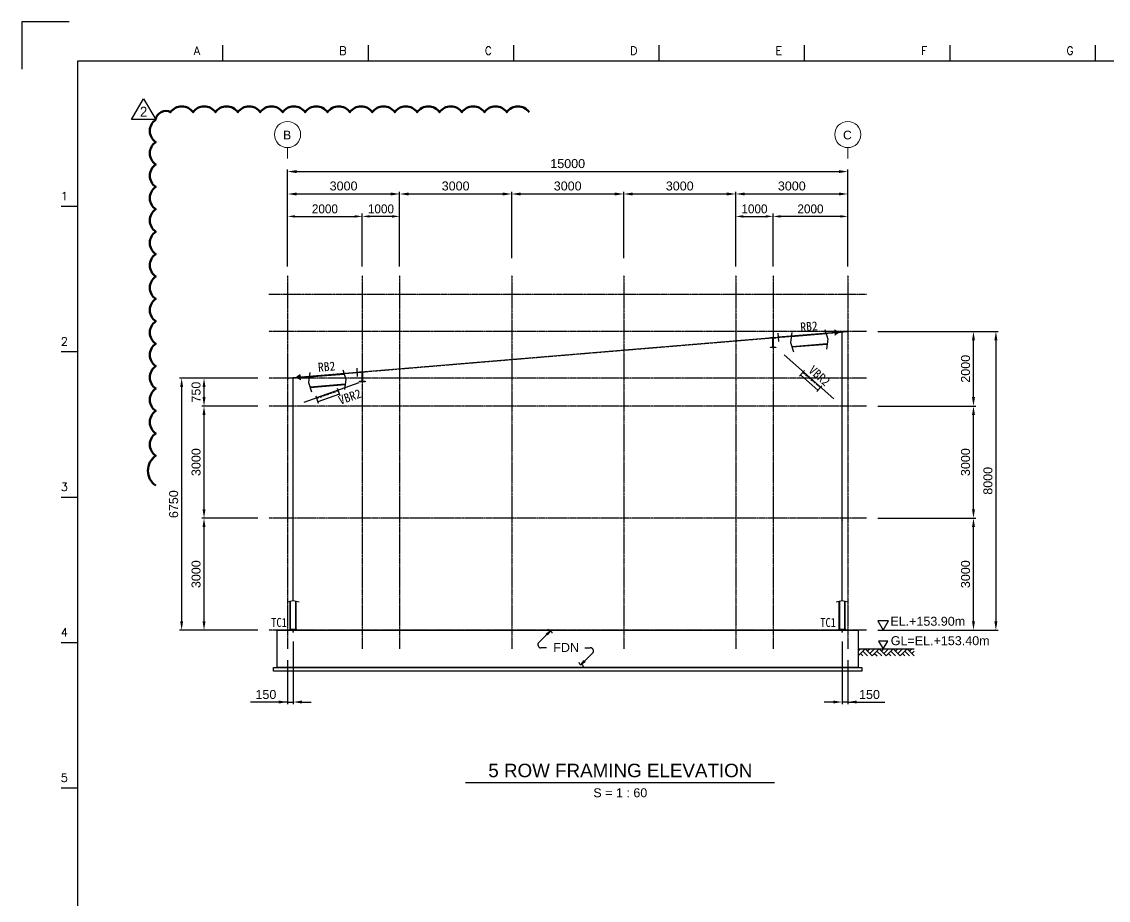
# Model space of a CAD drawing. Header units: millimetres. Extents: x 0 to 153097, y 17753 to 125268.
# Drawn here: x 81757 to 110847, y 101745 to 125268 of the extents above; entities that cross this region are included whole.
import ezdxf
from ezdxf.enums import TextEntityAlignment as Align

# ---------------------------------------------------------------- set-up
doc = ezdxf.new("R2010")
doc.units = ezdxf.units.MM
doc.header["$LTSCALE"] = 50
doc.linetypes.add('CENTER', pattern=[2, 1.25, -0.25, 0.25, -0.25])
doc.linetypes.add('HIDDEN', pattern=[0.375, 0.25, -0.125])
doc.layers.get('Defpoints').update_dxf_attribs({"color": 140})
for name, color, linetype in [('1', 7, 'Continuous'), ('3', 3, 'Continuous'), ('AA-CLXM-STEL', 2, 'Continuous'), ('AA-XXXX-OTHR', 8, 'Continuous'), ('AS-CLXM-STEL', 2, 'Continuous'), ('C_BLOCK', 7, 'Continuous'), ('C_CEN', 1, 'CENTER'), ('C_CONC', 3, 'Continuous'), ('C_STEEL', 2, 'Continuous'), ('C_TEXT_01', 2, 'Continuous'), ('DIM-SCALE', 7, 'Continuous'), ('RXSYMBOL', 7, 'Continuous'), ('STEEL-BEAM', 4, 'Continuous'), ('TAN-TIT', 30, 'Continuous'), ('TITLE', 7, 'Continuous')]:
    doc.layers.add(name, color=color, linetype=linetype)
doc.layers.add('C_MARK', color=2, linetype='Continuous', lineweight=0)
doc.layers.add('C_REV', color=4, linetype='Continuous', lineweight=50)
doc.styles.add('Arial', font='arial.ttf')
doc.styles.add('COM', font='COMPLEX', dxfattribs={"height": 5})
doc.styles.add('돋움', font='')
doc.styles.add('돋움체', font='', dxfattribs={"width": 0.9})
doc.styles.get('돋움').set_extended_font_data('Dotum')
doc.styles.get('돋움체').set_extended_font_data('DotumChe')
doc.dimstyles.new('일반도면_0050', dxfattribs={"dimtxt": 200, "dimasz": 200, "dimexe": 50, "dimexo": 250, "dimgap": 75, "dimtad": 1, "dimdec": 0, "dimzin": 0, "dimdsep": 46, "dimtxsty": 'Arial', "dimcen": -250, "dimclrd": 7, "dimclre": 7, "dimclrt": 2, "dimadec": 0, "dimazin": 0, "dimtfac": 1, "dimtdec": 0, "dimtix": 1, "dimtmove": 2, "dimatfit": 3, "dimfxl": 1, "dimtolj": 1, "dimtzin": 0, "dimarcsym": 0})
doc.dimstyles.new('일반도면_0080', dxfattribs={"dimtxt": 240, "dimasz": 200, "dimexe": 80, "dimexo": 240, "dimgap": 80, "dimtad": 1, "dimdec": 0, "dimzin": 0, "dimdsep": 46, "dimtxsty": '돋움', "dimcen": -400, "dimclrd": 7, "dimclre": 7, "dimclrt": 2, "dimadec": 8, "dimazin": 0, "dimtfac": 1, "dimtdec": 4, "dimtix": 1, "dimtmove": 2, "dimatfit": 3, "dimfxl": 1, "dimtolj": 1, "dimtzin": 0, "dimarcsym": 0})

# ---------------------------------------------------------------- blocks, each defined once
blk = doc.blocks.new('*D55')
at = {"layer": 'Defpoints', "color": 0, "transparency": 16777216}
for p in [(86638, 111976), (88374, 111976), (88374, 108976)]:
    blk.add_point(p, dxfattribs=at)
at = {"layer": 'DIM-SCALE', "color": 7, "lineweight": -2, "transparency": 16777216}
for p, q in [((88074, 111976), (86578, 111976)), ((86638, 109216), (86638, 111736)), ((88074, 108976), (86578, 108976))]:
    blk.add_line(p, q, dxfattribs=at)
at = {"layer": 'DIM-SCALE', "color": 7, "transparency": 16777216}
for points in [[(86598, 111736), (86678, 111736), (86638, 111976)], [(86598, 109216), (86678, 109216), (86638, 108976)]]:
    blk.add_solid(points, dxfattribs=at)
at = {"layer": 'DIM-SCALE', "color": 2, "transparency": 16777216, "insert": (86425, 110476), "char_height": 240, "attachment_point": 5, "rotation": 90, "style": 'Arial'}
blk.add_mtext('\\A1;3000', dxfattribs=at)
blk = doc.blocks.new('*D56')
at = {"layer": 'Defpoints', "color": 0, "transparency": 16777216}
for p in [(86638, 114976), (88374, 114976), (88374, 111976)]:
    blk.add_point(p, dxfattribs=at)
at = {"layer": 'DIM-SCALE', "color": 7, "lineweight": -2, "transparency": 16777216}
for p, q in [((88074, 114976), (86578, 114976)), ((86638, 112216), (86638, 114736)), ((88074, 111976), (86578, 111976))]:
    blk.add_line(p, q, dxfattribs=at)
at = {"layer": 'DIM-SCALE', "color": 7, "transparency": 16777216}
for points in [[(86598, 114736), (86678, 114736), (86638, 114976)], [(86598, 112216), (86678, 112216), (86638, 111976)]]:
    blk.add_solid(points, dxfattribs=at)
at = {"layer": 'DIM-SCALE', "color": 2, "transparency": 16777216, "insert": (86425, 113476), "char_height": 240, "attachment_point": 5, "rotation": 90, "style": 'Arial'}
blk.add_mtext('\\A1;3000', dxfattribs=at)
blk = doc.blocks.new('*D57')
at = {"layer": 'Defpoints', "color": 0, "transparency": 16777216}
for p in [(86638, 115726), (88374, 115726), (88374, 114976)]:
    blk.add_point(p, dxfattribs=at)
at = {"layer": 'DIM-SCALE', "color": 7, "lineweight": -2, "transparency": 16777216}
for p, q in [((88074, 115726), (86578, 115726)), ((86638, 115216), (86638, 115486)), ((88074, 114976), (86578, 114976))]:
    blk.add_line(p, q, dxfattribs=at)
at = {"layer": 'DIM-SCALE', "color": 7, "transparency": 16777216}
for points in [[(86598, 115486), (86678, 115486), (86638, 115726)], [(86598, 115216), (86678, 115216), (86638, 114976)]]:
    blk.add_solid(points, dxfattribs=at)
at = {"layer": 'DIM-SCALE', "color": 2, "transparency": 16777216, "insert": (86425, 115351), "char_height": 240, "attachment_point": 5, "rotation": 90, "style": 'Arial'}
blk.add_mtext('\\A1;750', dxfattribs=at)
blk = doc.blocks.new('*D58')
at = {"layer": 'Defpoints', "color": 0, "transparency": 16777216}
for p in [(88374, 115726), (86038, 108976), (88374, 108976)]:
    blk.add_point(p, dxfattribs=at)
at = {"layer": 'DIM-SCALE', "color": 7, "lineweight": -2, "transparency": 16777216}
for p, q in [((88074, 115726), (85978, 115726)), ((86038, 115486), (86038, 109216)), ((88074, 108976), (85978, 108976))]:
    blk.add_line(p, q, dxfattribs=at)
at = {"layer": 'DIM-SCALE', "color": 7, "transparency": 16777216}
for points in [[(85998, 115486), (86078, 115486), (86038, 115726)], [(85998, 109216), (86078, 109216), (86038, 108976)]]:
    blk.add_solid(points, dxfattribs=at)
at = {"layer": 'DIM-SCALE', "color": 2, "transparency": 16777216, "insert": (85825, 112351), "char_height": 240, "attachment_point": 5, "rotation": 90, "style": 'Arial'}
blk.add_mtext('\\A1;6750', dxfattribs=at)
blk = doc.blocks.new('*D59')
at = {"layer": 'Defpoints', "color": 0, "transparency": 16777216}
for p in [(104374, 111976), (107238, 111976), (104374, 108976)]:
    blk.add_point(p, dxfattribs=at)
at = {"layer": 'DIM-SCALE', "color": 7, "lineweight": -2, "transparency": 16777216}
for p, q in [((104674, 111976), (107298, 111976)), ((107238, 109216), (107238, 111736)), ((104674, 108976), (107298, 108976))]:
    blk.add_line(p, q, dxfattribs=at)
at = {"layer": 'DIM-SCALE', "color": 7, "transparency": 16777216}
for points in [[(107198, 111736), (107278, 111736), (107238, 111976)], [(107198, 109216), (107278, 109216), (107238, 108976)]]:
    blk.add_solid(points, dxfattribs=at)
at = {"layer": 'DIM-SCALE', "color": 2, "transparency": 16777216, "insert": (107025, 110476), "char_height": 240, "attachment_point": 5, "rotation": 90, "style": 'Arial'}
blk.add_mtext('\\A1;3000', dxfattribs=at)
blk = doc.blocks.new('*D60')
at = {"layer": 'Defpoints', "color": 0, "transparency": 16777216}
for p in [(104374, 114976), (107238, 114976), (104374, 111976)]:
    blk.add_point(p, dxfattribs=at)
at = {"layer": 'DIM-SCALE', "color": 7, "lineweight": -2, "transparency": 16777216}
for p, q in [((104674, 114976), (107298, 114976)), ((107238, 112216), (107238, 114736)), ((104674, 111976), (107298, 111976))]:
    blk.add_line(p, q, dxfattribs=at)
at = {"layer": 'DIM-SCALE', "color": 7, "transparency": 16777216}
for points in [[(107198, 114736), (107278, 114736), (107238, 114976)], [(107198, 112216), (107278, 112216), (107238, 111976)]]:
    blk.add_solid(points, dxfattribs=at)
at = {"layer": 'DIM-SCALE', "color": 2, "transparency": 16777216, "insert": (107025, 113476), "char_height": 240, "attachment_point": 5, "rotation": 90, "style": 'Arial'}
blk.add_mtext('\\A1;3000', dxfattribs=at)
blk = doc.blocks.new('*D61')
at = {"layer": 'Defpoints', "color": 0, "transparency": 16777216}
for p in [(104374, 116976), (107238, 116976), (104374, 114976)]:
    blk.add_point(p, dxfattribs=at)
at = {"layer": 'DIM-SCALE', "color": 7, "lineweight": -2, "transparency": 16777216}
for p, q in [((104674, 116976), (107298, 116976)), ((107238, 115216), (107238, 116736)), ((104674, 114976), (107298, 114976))]:
    blk.add_line(p, q, dxfattribs=at)
at = {"layer": 'DIM-SCALE', "color": 7, "transparency": 16777216}
for points in [[(107198, 116736), (107278, 116736), (107238, 116976)], [(107198, 115216), (107278, 115216), (107238, 114976)]]:
    blk.add_solid(points, dxfattribs=at)
at = {"layer": 'DIM-SCALE', "color": 2, "transparency": 16777216, "insert": (107025, 115976), "char_height": 240, "attachment_point": 5, "rotation": 90, "style": 'Arial'}
blk.add_mtext('\\A1;2000', dxfattribs=at)
blk = doc.blocks.new('*D62')
at = {"layer": 'Defpoints', "color": 0, "transparency": 16777216}
for p in [(104374, 116976), (104374, 108976), (107838, 108976)]:
    blk.add_point(p, dxfattribs=at)
at = {"layer": 'DIM-SCALE', "color": 7, "lineweight": -2, "transparency": 16777216}
for p, q in [((104674, 116976), (107898, 116976)), ((107838, 116736), (107838, 109216)), ((104674, 108976), (107898, 108976))]:
    blk.add_line(p, q, dxfattribs=at)
at = {"layer": 'DIM-SCALE', "color": 7, "transparency": 16777216}
for points in [[(107798, 116736), (107878, 116736), (107838, 116976)], [(107798, 109216), (107878, 109216), (107838, 108976)]]:
    blk.add_solid(points, dxfattribs=at)
at = {"layer": 'DIM-SCALE', "color": 2, "transparency": 16777216, "insert": (107625, 112976), "char_height": 240, "attachment_point": 5, "rotation": 90, "style": 'Arial'}
blk.add_mtext('\\A1;8000', dxfattribs=at)
blk = doc.blocks.new('*D63')
at = {"layer": 'Defpoints', "color": 0, "transparency": 16777216}
for p in [(91874, 120656), (88874, 118635), (91874, 118635)]:
    blk.add_point(p, dxfattribs=at)
at = {"layer": 'DIM-SCALE', "color": 7, "lineweight": -2, "transparency": 16777216}
for p, q in [((88874, 118935), (88874, 120716)), ((89114, 120656), (91634, 120656)), ((91874, 118935), (91874, 120716))]:
    blk.add_line(p, q, dxfattribs=at)
at = {"layer": 'DIM-SCALE', "color": 7, "transparency": 16777216}
for points in [[(89114, 120696), (89114, 120616), (88874, 120656)], [(91634, 120696), (91634, 120616), (91874, 120656)]]:
    blk.add_solid(points, dxfattribs=at)
at = {"layer": 'DIM-SCALE', "color": 2, "transparency": 16777216, "insert": (90374, 120869), "char_height": 240, "attachment_point": 5, "style": 'Arial'}
blk.add_mtext('\\A1;3000', dxfattribs=at)
blk = doc.blocks.new('*D64')
at = {"layer": 'Defpoints', "color": 0, "transparency": 16777216}
for p in [(94874, 120656), (91874, 118635), (94874, 118635)]:
    blk.add_point(p, dxfattribs=at)
at = {"layer": 'DIM-SCALE', "color": 7, "lineweight": -2, "transparency": 16777216}
for p, q in [((91874, 118935), (91874, 120716)), ((92114, 120656), (94634, 120656)), ((94874, 118935), (94874, 120716))]:
    blk.add_line(p, q, dxfattribs=at)
at = {"layer": 'DIM-SCALE', "color": 7, "transparency": 16777216}
for points in [[(92114, 120696), (92114, 120616), (91874, 120656)], [(94634, 120696), (94634, 120616), (94874, 120656)]]:
    blk.add_solid(points, dxfattribs=at)
at = {"layer": 'DIM-SCALE', "color": 2, "transparency": 16777216, "insert": (93374, 120869), "char_height": 240, "attachment_point": 5, "style": 'Arial'}
blk.add_mtext('\\A1;3000', dxfattribs=at)
blk = doc.blocks.new('*D65')
at = {"layer": 'Defpoints', "color": 0, "transparency": 16777216}
for p in [(97874, 120656), (94874, 118635), (97874, 118635)]:
    blk.add_point(p, dxfattribs=at)
at = {"layer": 'DIM-SCALE', "color": 7, "lineweight": -2, "transparency": 16777216}
for p, q in [((94874, 118935), (94874, 120716)), ((95114, 120656), (97634, 120656)), ((97874, 118935), (97874, 120716))]:
    blk.add_line(p, q, dxfattribs=at)
at = {"layer": 'DIM-SCALE', "color": 7, "transparency": 16777216}
for points in [[(95114, 120696), (95114, 120616), (94874, 120656)], [(97634, 120696), (97634, 120616), (97874, 120656)]]:
    blk.add_solid(points, dxfattribs=at)
at = {"layer": 'DIM-SCALE', "color": 2, "transparency": 16777216, "insert": (96374, 120869), "char_height": 240, "attachment_point": 5, "style": 'Arial'}
blk.add_mtext('\\A1;3000', dxfattribs=at)
blk = doc.blocks.new('*D66')
at = {"layer": 'Defpoints', "color": 0, "transparency": 16777216}
for p in [(100874, 120656), (97874, 118635), (100874, 118635)]:
    blk.add_point(p, dxfattribs=at)
at = {"layer": 'DIM-SCALE', "color": 7, "lineweight": -2, "transparency": 16777216}
for p, q in [((97874, 118935), (97874, 120716)), ((98114, 120656), (100634, 120656)), ((100874, 118935), (100874, 120716))]:
    blk.add_line(p, q, dxfattribs=at)
at = {"layer": 'DIM-SCALE', "color": 7, "transparency": 16777216}
for points in [[(98114, 120696), (98114, 120616), (97874, 120656)], [(100634, 120696), (100634, 120616), (100874, 120656)]]:
    blk.add_solid(points, dxfattribs=at)
at = {"layer": 'DIM-SCALE', "color": 2, "transparency": 16777216, "insert": (99374, 120869), "char_height": 240, "attachment_point": 5, "style": 'Arial'}
blk.add_mtext('\\A1;3000', dxfattribs=at)
blk = doc.blocks.new('*D67')
at = {"layer": 'Defpoints', "color": 0, "transparency": 16777216}
for p in [(103874, 120656), (100874, 118635), (103874, 118635)]:
    blk.add_point(p, dxfattribs=at)
at = {"layer": 'DIM-SCALE', "color": 7, "lineweight": -2, "transparency": 16777216}
for p, q in [((100874, 118935), (100874, 120716)), ((101114, 120656), (103634, 120656)), ((103874, 118935), (103874, 120716))]:
    blk.add_line(p, q, dxfattribs=at)
at = {"layer": 'DIM-SCALE', "color": 7, "transparency": 16777216}
for points in [[(101114, 120696), (101114, 120616), (100874, 120656)], [(103634, 120696), (103634, 120616), (103874, 120656)]]:
    blk.add_solid(points, dxfattribs=at)
at = {"layer": 'DIM-SCALE', "color": 2, "transparency": 16777216, "insert": (102374, 120869), "char_height": 240, "attachment_point": 5, "style": 'Arial'}
blk.add_mtext('\\A1;3000', dxfattribs=at)
blk = doc.blocks.new('*D68')
at = {"layer": 'Defpoints', "color": 0, "transparency": 16777216}
for p in [(103874, 121256), (88874, 119235), (103874, 119235)]:
    blk.add_point(p, dxfattribs=at)
at = {"layer": 'DIM-SCALE', "color": 7, "lineweight": -2, "transparency": 16777216}
for p, q in [((88874, 119535), (88874, 121316)), ((103874, 119535), (103874, 121316)), ((89114, 121256), (103634, 121256))]:
    blk.add_line(p, q, dxfattribs=at)
at = {"layer": 'DIM-SCALE', "color": 7, "transparency": 16777216}
for points in [[(89114, 121296), (89114, 121216), (88874, 121256)], [(103634, 121296), (103634, 121216), (103874, 121256)]]:
    blk.add_solid(points, dxfattribs=at)
at = {"layer": 'DIM-SCALE', "color": 2, "transparency": 16777216, "insert": (96374, 121468), "char_height": 240, "attachment_point": 5, "style": 'Arial'}
blk.add_mtext('\\A1;15000', dxfattribs=at)
blk = doc.blocks.new('C11')
at = {"layer": 'C_CEN', "color": 8, "ltscale": 0.1}
for p, q in [((-52618, 43871), (-52618, 33871)), ((-50618, 43871), (-50618, 33871)), ((-49618, 43871), (-49618, 33871)), ((-46618, 43871), (-46618, 33871)), ((-43618, 43871), (-43618, 33871)), ((-40618, 43871), (-40618, 33871)), ((-39618, 43871), (-39618, 33871)), ((-37618, 43871), (-37618, 33871)), ((-53118, 43371), (-37118, 43371)), ((-37118, 42371), (-53118, 42371)), ((-52618, 41121), (-37618, 42371)), ((-37118, 41121), (-53118, 41121)), ((-37118, 40371), (-53118, 40371)), ((-37118, 37371), (-53118, 37371)), ((-37118, 34371), (-53118, 34371))]:
    blk.add_line(p, q, dxfattribs=at)
blk = doc.blocks.new('*U225')
at = {"layer": 'AS-CLXM-STEL', "color": 3}
blk.add_line((716, 1050), (716, 8500), dxfattribs=at)
at = {"layer": 'AS-CLXM-STEL', "color": 4}
for p, q in [((616, 70), (616, 1025)), ((816, 70), (816, 1025))]:
    blk.add_line(p, q, dxfattribs=at)
at = {"layer": 'AS-CLXM-STEL', "color": 8}
for p, q in [((631, 70), (631, 1029)), ((801, 70), (801, 1029))]:
    blk.add_line(p, q, dxfattribs=at)
at = {"layer": 'AS-CLXM-STEL', "color": 7}
blk.add_lwpolyline([(916, 1000), (716, 1050), (516, 1000)], dxfattribs=at)
at = {"layer": 'AS-CLXM-STEL', "color": 4, "ltscale": 0.01}
blk.add_lwpolyline([(841, 50), (591, 50), (591, 70), (841, 70)], close=True, dxfattribs=at)
at = {"layer": 'AS-CLXM-STEL'}
for p in [(716, 8500), (716, 0)]:
    blk.add_point(p, dxfattribs=at)
at = {"layer": 'RXSYMBOL', "color": 3, "style": '돋움체', "width": 0.9}
blk.add_attdef('NAME', text='', height=300, dxfattribs=at).set_placement((1189, 311), align=Align.MIDDLE_CENTER)
blk = doc.blocks.new('*U226')
at = {"layer": 'AS-CLXM-STEL', "color": 3}
blk.add_line((716, 1050), (716, 10032), dxfattribs=at)
at = {"layer": 'AS-CLXM-STEL', "color": 4}
for p, q in [((616, 70), (616, 1025)), ((816, 70), (816, 1025))]:
    blk.add_line(p, q, dxfattribs=at)
at = {"layer": 'AS-CLXM-STEL', "color": 8}
for p, q in [((631, 70), (631, 1029)), ((801, 70), (801, 1029))]:
    blk.add_line(p, q, dxfattribs=at)
at = {"layer": 'AS-CLXM-STEL', "color": 7}
blk.add_lwpolyline([(916, 1000), (716, 1050), (516, 1000)], dxfattribs=at)
at = {"layer": 'AS-CLXM-STEL', "color": 4, "ltscale": 0.01}
blk.add_lwpolyline([(841, 50), (591, 50), (591, 70), (841, 70)], close=True, dxfattribs=at)
at = {"layer": 'AS-CLXM-STEL'}
for p in [(716, 10032), (716, 0)]:
    blk.add_point(p, dxfattribs=at)
at = {"layer": 'RXSYMBOL', "color": 3, "style": '돋움체', "width": 0.9}
blk.add_attdef('NAME', text='', height=300, dxfattribs=at).set_placement((1189, 311), align=Align.MIDDLE_CENTER)
blk = doc.blocks.new('*D121')
at = {"layer": 'Defpoints', "color": 0, "transparency": 16777216}
for p in [(89024, 108976), (88874, 108476), (89024, 107053)]:
    blk.add_point(p, dxfattribs=at)
at = {"layer": 'DIM-SCALE', "color": 7, "lineweight": -2, "transparency": 16777216}
for p, q in [((89024, 108676), (89024, 106993)), ((88874, 108176), (88874, 106993)), ((88634, 107053), (88394, 107053)), ((88874, 107053), (89024, 107053)), ((89264, 107053), (89504, 107053))]:
    blk.add_line(p, q, dxfattribs=at)
at = {"layer": 'DIM-SCALE', "color": 7, "transparency": 16777216}
for points in [[(88634, 107093), (88634, 107013), (88874, 107053)], [(89264, 107093), (89264, 107013), (89024, 107053)]]:
    blk.add_solid(points, dxfattribs=at)
at = {"layer": 'DIM-SCALE', "color": 2, "transparency": 16777216, "insert": (88294, 107253), "char_height": 240, "attachment_point": 5, "style": 'Arial'}
blk.add_mtext('\\A1;150', dxfattribs=at)
blk = doc.blocks.new('*D122')
at = {"layer": 'Defpoints', "color": 0, "transparency": 16777216}
for p in [(103724, 108976), (103874, 108476), (103724, 107053)]:
    blk.add_point(p, dxfattribs=at)
at = {"layer": 'DIM-SCALE', "color": 7, "lineweight": -2, "transparency": 16777216}
for p, q in [((103724, 108676), (103724, 106993)), ((103874, 108176), (103874, 106993)), ((103484, 107053), (103244, 107053)), ((103874, 107053), (103724, 107053)), ((104114, 107053), (104354, 107053))]:
    blk.add_line(p, q, dxfattribs=at)
at = {"layer": 'DIM-SCALE', "color": 7, "transparency": 16777216}
for points in [[(103484, 107093), (103484, 107013), (103724, 107053)], [(104114, 107093), (104114, 107013), (103874, 107053)]]:
    blk.add_solid(points, dxfattribs=at)
at = {"layer": 'DIM-SCALE', "color": 2, "transparency": 16777216, "insert": (104454, 107253), "char_height": 240, "attachment_point": 5, "style": 'Arial'}
blk.add_mtext('\\A1;150', dxfattribs=at)
blk = doc.blocks.new('_DatumFilled')
at = {"color": 0, "linetype": 'ByBlock'}
blk.add_solid([(0, 0.58), (-1, 0), (0, -0.58)], dxfattribs=at)
blk = doc.blocks.new('*D124')
at = {"layer": 'AA-CLXM-STEL', "color": 7, "lineweight": -2, "transparency": 16777216}
for p, q in [((88874, 118716), (88874, 120136)), ((89074, 120056), (90674, 120056)), ((90874, 118716), (90874, 120136))]:
    blk.add_line(p, q, dxfattribs=at)
at = {"layer": 'AA-CLXM-STEL', "color": 7, "transparency": 16777216}
for points in [[(89074, 120089), (89074, 120023), (88874, 120056)], [(90674, 120089), (90674, 120023), (90874, 120056)]]:
    blk.add_solid(points, dxfattribs=at)
at = {"layer": 'Defpoints', "color": 0, "transparency": 16777216}
for p in [(90874, 120056), (88874, 118476), (90874, 118476)]:
    blk.add_point(p, dxfattribs=at)
at = {"layer": 'AA-CLXM-STEL', "color": 2, "transparency": 16777216, "insert": (89874, 120256), "char_height": 240, "attachment_point": 5, "style": '돋움'}
blk.add_mtext('\\A1;2000', dxfattribs=at)
blk = doc.blocks.new('*D125')
at = {"layer": 'AA-CLXM-STEL', "color": 7, "lineweight": -2, "transparency": 16777216}
for p, q in [((90874, 118716), (90874, 120136)), ((91674, 120056), (91074, 120056)), ((91874, 118716), (91874, 120136))]:
    blk.add_line(p, q, dxfattribs=at)
at = {"layer": 'AA-CLXM-STEL', "color": 7, "transparency": 16777216}
for points in [[(91074, 120089), (91074, 120023), (90874, 120056)], [(91674, 120089), (91674, 120023), (91874, 120056)]]:
    blk.add_solid(points, dxfattribs=at)
at = {"layer": 'Defpoints', "color": 0, "transparency": 16777216}
for p in [(90874, 120056), (90874, 118476), (91874, 118476)]:
    blk.add_point(p, dxfattribs=at)
at = {"layer": 'AA-CLXM-STEL', "color": 2, "transparency": 16777216, "insert": (91374, 120256), "char_height": 240, "attachment_point": 5, "style": '돋움'}
blk.add_mtext('\\A1;1000', dxfattribs=at)
blk = doc.blocks.new('*D126')
at = {"layer": 'AA-CLXM-STEL', "color": 7, "lineweight": -2, "transparency": 16777216}
for p, q in [((101874, 118716), (101874, 120136)), ((103674, 120056), (102074, 120056)), ((103874, 118716), (103874, 120136))]:
    blk.add_line(p, q, dxfattribs=at)
at = {"layer": 'AA-CLXM-STEL', "color": 7, "transparency": 16777216}
for points in [[(102074, 120089), (102074, 120023), (101874, 120056)], [(103674, 120089), (103674, 120023), (103874, 120056)]]:
    blk.add_solid(points, dxfattribs=at)
at = {"layer": 'Defpoints', "color": 0, "transparency": 16777216}
for p in [(101874, 120056), (101874, 118476), (103874, 118476)]:
    blk.add_point(p, dxfattribs=at)
at = {"layer": 'AA-CLXM-STEL', "color": 2, "transparency": 16777216, "insert": (102874, 120256), "char_height": 240, "attachment_point": 5, "style": '돋움'}
blk.add_mtext('\\A1;2000', dxfattribs=at)
blk = doc.blocks.new('*D127')
at = {"layer": 'AA-CLXM-STEL', "color": 7, "lineweight": -2, "transparency": 16777216}
for p, q in [((100874, 118716), (100874, 120136)), ((101074, 120056), (101674, 120056)), ((101874, 118716), (101874, 120136))]:
    blk.add_line(p, q, dxfattribs=at)
at = {"layer": 'AA-CLXM-STEL', "color": 7, "transparency": 16777216}
for points in [[(101074, 120089), (101074, 120023), (100874, 120056)], [(101674, 120089), (101674, 120023), (101874, 120056)]]:
    blk.add_solid(points, dxfattribs=at)
at = {"layer": 'Defpoints', "color": 0, "transparency": 16777216}
for p in [(101874, 120056), (100874, 118476), (101874, 118476)]:
    blk.add_point(p, dxfattribs=at)
at = {"layer": 'AA-CLXM-STEL', "color": 2, "transparency": 16777216, "insert": (101374, 120256), "char_height": 240, "attachment_point": 5, "style": '돋움'}
blk.add_mtext('\\A1;1000', dxfattribs=at)
blk = doc.blocks.new('BORDER')
at = {"layer": 'TAN-TIT', "linetype": 'Continuous'}
for p, q in [((4241, 168200), (0, 168200)), ((0, 168200), (0, 163959))]:
    blk.add_line(p, q, dxfattribs=at)
at = {"layer": 'TAN-TIT'}
for p, q in [((17955, 164680), (17955, 166122)), ((30934, 164680), (30934, 166122)), ((43912, 164680), (43912, 166122)), ((56891, 164680), (56891, 166122)), ((69870, 164680), (69870, 166122)), ((82848, 164680), (82848, 166122)), ((95827, 164680), (95827, 166122)), ((4977, 164680), (4977, 3520)), ((232823, 164680), (4977, 164680)), ((4977, 151701), (3534, 151701)), ((4977, 138723), (3534, 138723)), ((4977, 125744), (3534, 125744)), ((4977, 112766), (3534, 112766)), ((4977, 99787), (3534, 99787))]:
    blk.add_line(p, q, dxfattribs=at)
at = {"layer": 'TAN-TIT', "style": 'COM'}
for s, p in [('A', (15359, 165257)), ('B', (28338, 165257)), ('C', (41317, 165257)), ('D', (54295, 165257)), ('E', (67274, 165257)), ('F', (80253, 165257)), ('G', (93231, 165257))]:
    blk.add_text(s, height=721, dxfattribs=at).set_placement(p)
for s, p in [('1', (4111, 152278)), ('1', (4111, 152278)), ('2', (4111, 139300)), ('3', (4111, 126321)), ('4', (4111, 113342)), ('5', (4111, 100364))]:
    blk.add_text(s, height=721, dxfattribs=at).set_placement(p, align=Align.RIGHT)
blk = doc.blocks.new('ER')
at = {"layer": 'C_BLOCK', "color": 1, "linetype": 'Continuous'}
for p, q in [((2.5, 0), (0, -2.5)), ((0.833, 0), (0, -0.832)), ((0, 0), (20, 0)), ((2.5, 0), (5, -2.5)), ((4.167, 0), (3.334, -0.833)), ((5.833, 0), (4.166, -1.666)), ((7.5, 0), (5, -2.5)), ((7.5, 0), (9.999, -2.5)), ((9.167, 0), (8.333, -0.833)), ((10.832, 0), (9.166, -1.666)), ((12.499, 0), (9.999, -2.5)), ((12.499, 0), (14.999, -2.5)), ((14.166, 0), (13.333, -0.833)), ((15.832, 0), (14.165, -1.666)), ((17.499, 0), (14.999, -2.5)), ((17.499, 0), (19.998, -2.5)), ((19.166, 0), (18.332, -0.833)), ((0.834, -1.666), (1.667, -2.5)), ((1.667, -0.833), (3.333, -2.5)), ((5.887, -1.613), (6.774, -2.5)), ((6.719, -0.78), (8.439, -2.5)), ((10.833, -1.666), (11.666, -2.5)), ((11.666, -0.833), (13.332, -2.5)), ((15.832, -1.666), (16.666, -2.5)), ((16.665, -0.833), (18.331, -2.5)), ((19.998, -0.832), (19.165, -1.666))]:
    blk.add_line(p, q, dxfattribs=at)
blk = doc.blocks.new('S1')
at = {"layer": 'C_BLOCK', "color": 1, "linetype": 'Continuous'}
for p, q in [((1.58, 7.47), (-3.5, 2.39)), ((-0.15, 6.23), (1.58, 7.47)), ((0.1, 5.98), (-0.15, 6.23)), ((-0.04, 6.22), (1.28, 7.17)), ((-0.04, 6.22), (0.33, 5.84)), ((0.06, 6.21), (0.98, 6.87)), ((0.06, 6.21), (0.33, 5.95)), ((0.1, 5.98), (0.34, 5.74)), ((0.17, 6.21), (0.68, 6.57)), ((0.17, 6.21), (0.32, 6.06)), ((0.68, 6.57), (0.32, 6.06)), ((1.28, 7.17), (0.33, 5.84)), ((0.98, 6.87), (0.33, 5.95)), ((1.58, 7.47), (0.34, 5.74)), ((0, 0), (-2.51, 0))]:
    blk.add_line(p, q, dxfattribs=at)
for centre, radius, start, end in [((1.61, 8.49), 1.02, 181.7902, 268.2045), ((1.55, 6.45), 1.02, 1.7902, 88.2045), ((-2.51, 1.4), 1.4, 135, 270)]:
    blk.add_arc(centre, radius, start, end, dxfattribs=at)
blk = doc.blocks.new('*U227')
at = {"layer": 'AA-XXXX-OTHR', "color": 4}
for p, q in [((1796, -156), (1796, 44)), ((1796, 0), (2409, 0)), ((2409, -156), (2409, 44)), ((1796, -112), (2409, -112))]:
    blk.add_line(p, q, dxfattribs=at)
at = {"layer": 'AA-XXXX-OTHR', "linetype": 'HIDDEN', "ltscale": 5}
blk.add_lwpolyline([(1796, -18), (2409, -18)], dxfattribs=at)
at = {"layer": 'Defpoints'}
for p in [(908, 0), (3074, 0)]:
    blk.add_point(p, dxfattribs=at)
at = {"layer": 'STEEL-BEAM', "color": 4}
blk.add_lwpolyline([(1208, 0), (2774, 0)], dxfattribs=at)
at = {"layer": 'STEEL-BEAM', "color": 3, "style": '돋움체'}
blk.add_attdef('BR.NO.', text='', height=240, dxfattribs=at).set_placement((1619, -274), align=Align.MIDDLE_CENTER)
blk = doc.blocks.new('*U228')
at = {"layer": 'AA-XXXX-OTHR', "color": 4}
for p, q in [((1796, -156), (1796, 44)), ((1796, 0), (2409, 0)), ((2409, -156), (2409, 44)), ((1796, -112), (2409, -112))]:
    blk.add_line(p, q, dxfattribs=at)
at = {"layer": 'AA-XXXX-OTHR', "linetype": 'HIDDEN', "ltscale": 5}
blk.add_lwpolyline([(1796, -18), (2409, -18)], dxfattribs=at)
at = {"layer": 'Defpoints'}
for p in [(809, 0), (3181, 0)]:
    blk.add_point(p, dxfattribs=at)
at = {"layer": 'STEEL-BEAM', "color": 4}
blk.add_lwpolyline([(1109, 0), (2881, 0)], dxfattribs=at)
at = {"layer": 'STEEL-BEAM', "color": 3, "style": '돋움체'}
blk.add_attdef('BR.NO.', text='', height=240, dxfattribs=at).set_placement((2156, 201), align=Align.MIDDLE_CENTER)

msp = doc.modelspace()

# ---------------------------------------------------------------- linework, layer by layer
at = {"color": 1}
for points in [[(104966.41, 109229.22), (104673.75, 109229.22), (104820.08, 108975.77)], [(104942.02, 108686.98), (104698.14, 108686.98), (104820.08, 108475.77)]]:
    msp.add_lwpolyline(points, close=True, dxfattribs=at)
at = {"layer": 'AA-CLXM-STEL'}
for p, q in [((103666.8, 116958.52), (102008.97, 116820.37)), ((89075.41, 115742.57), (90733.25, 115880.73))]:
    msp.add_line(p, q, dxfattribs=at)
at = {"layer": 'AA-CLXM-STEL', "color": 8}
for p, q in [((103292.69, 116911.54), (102359.29, 116833.76)), ((103318.88, 116644.29), (102375.33, 116565.66)), ((89452.14, 115758.16), (90385.54, 115835.95)), ((89470.55, 115490.27), (90414.1, 115568.89))]:
    msp.add_line(p, q, dxfattribs=at)
at = {"layer": 'AA-CLXM-STEL', "color": 7}
for p, q in [((103316.82, 116628.32), (102380, 116550.25)), ((89475.22, 115474.85), (90412.04, 115552.92))]:
    msp.add_line(p, q, dxfattribs=at)
for points in [[(102374.11, 116948.99), (102339.86, 116682.72), (102417.71, 116425.8)], [(103257.35, 117028.15), (103335.21, 116771.23), (103300.95, 116504.97)], [(89467.69, 115879.02), (89433.43, 115612.75), (89511.29, 115355.83)], [(90351.85, 115947.13), (90429.71, 115690.21), (90395.45, 115423.95)]]:
    msp.add_lwpolyline(points, dxfattribs=at)
at = {"layer": 'AS-CLXM-STEL'}
msp.add_point((103723.82, 111924.3), dxfattribs=at)
at = {"layer": 'C_BLOCK', "lineweight": 0}
for p, q in [((88873.82, 121897.45), (88873.82, 121605.79)), ((103873.82, 121897.45), (103873.82, 121605.79))]:
    msp.add_line(p, q, dxfattribs=at)
for centre in [(88873.82, 122247.45), (103873.82, 122247.45)]:
    msp.add_circle(centre, 350, dxfattribs=at)
at = {"layer": 'C_CONC', "color": 8, "ltscale": 0.1}
for points in [[(88598.82, 108975.77), (104148.82, 108975.77), (104148.82, 107975.77), (88598.82, 107975.77)], [(88498.82, 107975.77), (104248.82, 107975.77), (104248.82, 107875.77), (88498.82, 107875.77)]]:
    msp.add_lwpolyline(points, close=True, dxfattribs=at)
at = {"layer": 'C_REV', "lineweight": 30}
msp.add_lwpolyline([(85019.92, 123206.42), (85343.23, 122646.42), (84696.6, 122646.42)], close=True, dxfattribs=at)
at = {"layer": 'C_REV'}
msp.add_lwpolyline([(95343.23, 122846.42, 0.52056705), (94743.23, 122846.42, 0.52056705), (94143.23, 122846.42, 0.52056705), (93543.23, 122846.42, 0.52056705), (92943.23, 122846.42, 0.52056705), (92343.23, 122846.42, 0.52056705), (91743.23, 122846.42, 0.52056705), (91143.23, 122846.42, 0.52056705), (90543.23, 122846.42, 0.52056705), (89943.23, 122846.42, 0.52056705), (89343.23, 122846.42, 0.52056705), (88743.23, 122846.42, 0.52056705), (88143.23, 122846.42, 0.52056705), (87543.23, 122846.42, 0.52056705), (86943.23, 122846.42, 0.52056705), (86343.23, 122846.42, 0.52056705), (85743.23, 122846.42, 0.52056705), (85343.23, 122646.42, 0.52056705), (85343.23, 122046.42, 0.52056705), (85343.23, 121446.42, 0.52056705), (85343.23, 120846.42, 0.52056705), (85343.23, 120246.42, 0.52056705), (85343.23, 119646.42, 0.52056705), (85343.23, 119046.42, 0.52056705), (85343.23, 118446.42, 0.52056705), (85343.23, 117846.42, 0.52056705), (85343.23, 117246.42, 0.52056705), (85343.23, 116646.42, 0.52056705), (85343.23, 116046.42, 0.52056705), (85343.23, 115446.42, 0.52056705), (85343.23, 114846.42, 0.52056705), (85343.23, 114246.42, 0.52056705), (85343.23, 113646.42, 0.52056705), (85343.23, 112846.42, 0.52056705)], format="xyb", dxfattribs=at)
at = {"layer": 'C_STEEL', "color": 4, "extrusion": (0, 0, -1)}
for p, q in [((101800.32, 116809.11), (101947.32, 116809.11)), ((101800.32, 116797.91), (101800.32, 116809.11)), ((101947.32, 116797.91), (101800.32, 116797.91)), ((101947.32, 116809.11), (101947.32, 116797.91)), ((101800.32, 116558.31), (101947.32, 116558.31)), ((101800.32, 116547.11), (101800.32, 116558.31)), ((101947.32, 116547.11), (101800.32, 116547.11)), ((101947.32, 116558.31), (101947.32, 116547.11)), ((90800.32, 115892.44), (90947.32, 115892.44)), ((90800.32, 115881.24), (90800.32, 115892.44)), ((90947.32, 115881.24), (90800.32, 115881.24)), ((90947.32, 115892.44), (90947.32, 115881.24)), ((90800.32, 115641.64), (90947.32, 115641.64)), ((90800.32, 115630.44), (90800.32, 115641.64)), ((90947.32, 115630.44), (90800.32, 115630.44)), ((90947.32, 115641.64), (90947.32, 115630.44))]:
    msp.add_line(p, q, dxfattribs=at)
at = {"layer": 'C_STEEL', "color": 4}
for points in [[(101877.12, 116558.31), (101870.52, 116558.31), (101870.52, 116797.91), (101877.12, 116797.91)], [(90877.12, 115641.64), (90870.52, 115641.64), (90870.52, 115881.24), (90877.12, 115881.24)]]:
    msp.add_lwpolyline(points, close=True, dxfattribs=at)
at = {"layer": 'Defpoints'}
for p in [(103723.75, 116961.49), (101837.83, 116708.74), (101837.83, 116708.74), (101874.07, 116708.78), (101874.07, 116708.78), (103723.58, 116865.88), (103735.79, 116863.92), (90874.07, 115792.11), (90874.07, 115792.11), (90880.8, 115895.59), (89018.76, 115736.07), (89023.04, 115637.86)]:
    msp.add_point(p, dxfattribs=at)
at = {"layer": 'DIM-SCALE'}
for p, q in [((88873.82, 107052.62), (87884.09, 107052.62)), ((103873.82, 107052.62), (104863.55, 107052.62))]:
    msp.add_line(p, q, dxfattribs=at)
at = {"layer": 'STEEL-BEAM', "color": 3}
for p, q in [((101998.96, 116932.42), (102018.97, 116708.31)), ((90724.57, 115992.89), (90741.93, 115768.56))]:
    msp.add_line(p, q, dxfattribs=at)
at = {"layer": 'TITLE', "color": 1, "linetype": 'Continuous'}
msp.add_line((101906.82, 104890.75), (93642.19, 104890.75), dxfattribs=at)

# ---------------------------------------------------------------- block references
at = {"layer": '1', "xscale": 0.3, "yscale": 0.3, "zscale": 0.3}
msp.add_blockref('BORDER', (81756.99, 74808.42), dxfattribs=at)
at = {"layer": '3', "color": 3}
ref = msp.add_blockref('*U226', (104296.82, 108935.77), dxfattribs=dict(at, xscale=-0.8, yscale=0.8, zscale=0.8))
ref.add_attrib('NAME', 'TC1', dxfattribs={"layer": 'RXSYMBOL', "color": 3, "height": 240, "style": '돋움체', "width": 0.9}).set_placement((103345.31, 109184.53), align=Align.MIDDLE_CENTER)
ref = msp.add_blockref('*U225', (89596.82, 108935.77), dxfattribs=dict(at, xscale=-0.8, yscale=0.8, zscale=0.8))
ref.add_attrib('NAME', 'TC1', dxfattribs={"layer": 'RXSYMBOL', "color": 3, "height": 240, "style": '돋움체', "width": 0.9}).set_placement((88645.31, 109184.53), align=Align.MIDDLE_CENTER)
at = {"layer": 'AS-CLXM-STEL'}
ref = msp.add_blockref('*U228', (101341.45, 117083), dxfattribs=dict(at, rotation=318.5068953120012))
ref.add_attrib('BR.NO.', ' VBR2', dxfattribs={"layer": 'STEEL-BEAM', "color": 3, "height": 240, "rotation": 318.506895, "style": '돋움체'}).set_placement((103056.05, 115840.99), align=Align.MIDDLE_CENTER)
ref = msp.add_blockref('*U227', (91921.65, 116001.24), dxfattribs=dict(at, xscale=-1, rotation=19.48754106973558))
ref.add_attrib('BR.NO.', 'VBR2', dxfattribs={"layer": 'STEEL-BEAM', "color": 3, "height": 240, "rotation": 19.487541, "style": '돋움체'}).set_placement((90540.29, 115226.51), align=Align.MIDDLE_CENTER)
at = {"layer": 'C_BLOCK', "color": 7, "linetype": 'Continuous', "lineweight": 0, "xscale": 60, "yscale": 60, "zscale": 60}
msp.add_blockref('S1', (95808.09, 108504.81), dxfattribs=at)
at = {"layer": 'C_BLOCK', "color": 7, "linetype": 'Continuous', "lineweight": 0, "xscale": 60, "yscale": 60, "zscale": 60, "rotation": 180}
msp.add_blockref('S1', (96828.98, 108504.81), dxfattribs=at)
at = {"layer": 'C_BLOCK', "xscale": 75, "yscale": 75, "zscale": 75}
msp.add_blockref('ER', (104148.82, 108475.77), dxfattribs=at)
at = {"layer": 'C_CEN'}
msp.add_blockref('C11', (141492.16, 74605.13), dxfattribs=at)
at = {"layer": 'STEEL-BEAM', "color": 7, "yscale": 150, "zscale": 150}
for p, xscale, rotation in [((103517.32, 116946.06), -150, 4.763641690722507), ((89224.9, 115755.03), 150, 4.763641690729305)]:
    msp.add_blockref('_DatumFilled', p, dxfattribs=dict(at, xscale=xscale, rotation=rotation))

# ---------------------------------------------------------------- texts
at = {"layer": 'C_BLOCK', "color": 2, "linetype": 'Continuous', "lineweight": 13, "style": 'Arial'}
for s, p in [('B', (88862.33, 122234.48)), ('C', (103862.33, 122234.48))]:
    msp.add_text(s, height=233.33, dxfattribs=at).set_placement(p, align=Align.MIDDLE_CENTER)
at = {"layer": 'C_MARK', "color": 4, "style": '돋움'}
msp.add_text('2', height=270, dxfattribs=at).set_placement((85019.92, 122857.88), align=Align.MIDDLE_CENTER)
at = {"layer": 'C_TEXT_01', "style": 'Arial'}
for s, p in [('EL.+153.90m', (105012.16, 109095.34)), ('GL=EL.+153.40m', (105022.9, 108575.41)), ('FDN', (95988.07, 108394.01))]:
    msp.add_text(s, height=240, dxfattribs=at).set_placement(p)
msp.add_text('S = 1 : 60', height=240, dxfattribs=at).set_placement((97782.67, 104743.24), align=Align.TOP_CENTER)
at = {"layer": 'STEEL-BEAM', "color": 3, "style": '돋움체'}
for p in [(102833.76, 117110.56), (89919.57, 116034.38)]:
    msp.add_attdef('RB2', text='B01', height=240, rotation=4.763642, dxfattribs=at).set_placement(p, align=Align.MIDDLE_CENTER)
at = {"layer": 'TITLE', "color": 3, "ltscale": 10, "style": 'Arial'}
msp.add_text('5 ROW FRAMING ELEVATION', height=360, dxfattribs=at).set_placement((97782.67, 105040.09), align=Align.CENTER)

# ---------------------------------------------------------------- dimensions: what is measured, and where the dimension line sits
at = {"layer": 'AA-CLXM-STEL'}
for p1, picture, middle in [((88873.82, 118475.77), '*D124', (89873.82, 120256.12)), ((91873.82, 118475.77), '*D125', (91373.82, 120256.12))]:
    dim = msp.add_linear_dim(base=(90873.82, 120055.96), p1=p1, p2=(90873.82, 118475.77), dimstyle='일반도면_0080', dxfattribs=at)
    dim.commit()
    dim.dimension.update_dxf_attribs({"geometry": picture, "text_midpoint": middle})
for p1, picture, middle in [((100873.82, 118475.77), '*D127', (101373.82, 120256.12)), ((103873.82, 118475.77), '*D126', (102873.82, 120256.12))]:
    dim = msp.add_linear_dim(base=(101873.82, 120055.96), p1=p1, p2=(101873.82, 118475.77), angle=180, dimstyle='일반도면_0080', dxfattribs=at)
    dim.commit()
    dim.dimension.update_dxf_attribs({"geometry": picture, "text_midpoint": middle})
at = {"layer": 'DIM-SCALE'}
for base, p1, p2, picture, middle in [((103873.82, 121255.96), (88873.82, 119234.55), (103873.82, 119234.55), '*D68', (96373.82, 121468.5)), ((91873.82, 120655.96), (88873.82, 118634.55), (91873.82, 118634.55), '*D63', (90373.82, 120868.58)), ((94873.82, 120655.96), (91873.82, 118634.55), (94873.82, 118634.55), '*D64', (93373.82, 120868.58)), ((97873.82, 120655.96), (94873.82, 118634.55), (97873.82, 118634.55), '*D65', (96373.82, 120868.58)), ((100873.82, 120655.96), (97873.82, 118634.55), (100873.82, 118634.55), '*D66', (99373.82, 120868.58)), ((103873.82, 120655.96), (100873.82, 118634.55), (103873.82, 118634.55), '*D67', (102373.82, 120868.58))]:
    dim = msp.add_linear_dim(base=base, p1=p1, p2=p2, dimstyle='일반도면_0050', override={"dimscale": 1.2}, dxfattribs=at)
    dim.commit()
    dim.dimension.update_dxf_attribs({"geometry": picture, "text_midpoint": middle})
for base, p1, p2, picture, middle in [((107237.69, 116975.77), (104373.82, 114975.77), (104373.82, 116975.77), '*D61', (107025.15, 115975.77)), ((107837.69, 108975.77), (104373.82, 116975.77), (104373.82, 108975.77), '*D62', (107625.15, 112975.77)), ((86037.72, 108975.77), (88373.82, 115725.77), (88373.82, 108975.77), '*D58', (85825.19, 112350.77)), ((86637.72, 115725.77), (88373.82, 114975.77), (88373.82, 115725.77), '*D57', (86425.19, 115350.77)), ((86637.72, 114975.77), (88373.82, 111975.77), (88373.82, 114975.77), '*D56', (86425.1, 113475.77)), ((107237.69, 114975.77), (104373.82, 111975.77), (104373.82, 114975.77), '*D60', (107025.07, 113475.77)), ((86637.72, 111975.77), (88373.82, 108975.77), (88373.82, 111975.77), '*D55', (86425.1, 110475.77)), ((107237.69, 111975.77), (104373.82, 108975.77), (104373.82, 111975.77), '*D59', (107025.07, 110475.77))]:
    dim = msp.add_linear_dim(base=base, p1=p1, p2=p2, angle=90, dimstyle='일반도면_0050', override={"dimscale": 1.2}, dxfattribs=at)
    dim.commit()
    dim.dimension.update_dxf_attribs({"geometry": picture, "text_midpoint": middle})
dim = msp.add_linear_dim(base=(89023.82, 107052.62), p1=(88873.82, 108475.77), p2=(89023.82, 108975.77), dimstyle='일반도면_0050', override={"dimscale": 1.2}, dxfattribs=at)
dim.commit()
dim.dimension.update_dxf_attribs({"geometry": '*D121', "text_midpoint": (88293.71, 107252.79), "dimtype": 160})
dim = msp.add_linear_dim(base=(103723.82, 107052.62), p1=(103873.82, 108475.77), p2=(103723.82, 108975.77), angle=180, dimstyle='일반도면_0050', override={"dimscale": 1.2}, dxfattribs=at)
dim.commit()
dim.dimension.update_dxf_attribs({"geometry": '*D122', "text_midpoint": (104453.93, 107252.79), "dimtype": 160})

doc.saveas('drawing.dxf')
